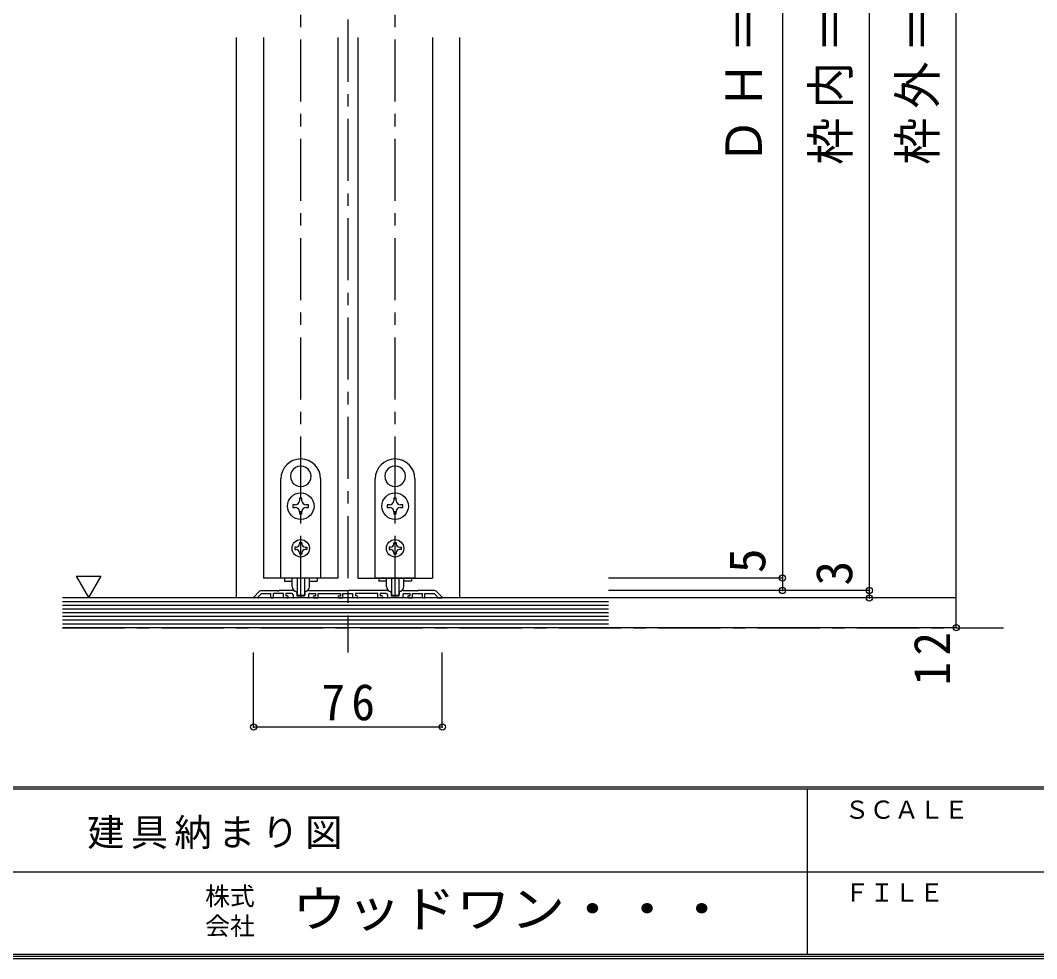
# Model space of a CAD drawing. Units: millimetres, scale not verified. Extents: x -973 to 977, y -718 to 696.
# Drawn here: x 158.1 to 567.4, y -700.8 to -322.8 of the extents above; entities that cross this region are included whole.
import ezdxf
from ezdxf.enums import TextEntityAlignment as Align

# ---------------------------------------------------------------- set-up
doc = ezdxf.new("R2010")
doc.units = ezdxf.units.MM
doc.header["$LTSCALE"] = 5
doc.header["$PDMODE"] = 32
doc.header["$PDSIZE"] = 2.5
doc.linetypes.add('CHAIN1', pattern=[8, 5, -1, 1, -1])
for name, color, linetype in [('0-1_通り芯', 4, 'CHAIN1'), ('0-3_仕上げ', 7, 'Continuous'), ('0-4_枠', 3, 'Continuous'), ('0-6_扉', 6, 'Continuous'), ('0-7_金物', 7, 'Continuous'), ('0-A_文字', 7, 'Continuous'), ('0-B_寸法', 7, 'Continuous'), ('F-0_補助線', 7, 'Continuous'), ('F-1_枠', 6, 'Continuous'), ('F-A_文字', 7, 'Continuous')]:
    doc.layers.add(name, color=color, linetype=linetype)
doc.styles.add('ＭＳ ゴシック', font='')
doc.styles.get('ＭＳ ゴシック').set_extended_font_data('MS Gothic')

msp = doc.modelspace()

# ---------------------------------------------------------------- linework, layer by layer
at = {"layer": '0-1_通り芯'}
for p, q in [((289.986, -2.5), (289.986, -577.5)), ((270.986, -555.5), (270.986, -62)), ((308.986, -555.5), (308.986, -62)), ((174.986, -567.5), (553.986, -567.5))]:
    msp.add_line(p, q, dxfattribs=at)
at = {"layer": '0-3_仕上げ', "color": 2}
for p, q in [((394.986, -555.5), (174.986, -555.5)), ((394.986, -567.5), (174.986, -567.5))]:
    msp.add_line(p, q, dxfattribs=at)
at = {"layer": '0-3_仕上げ'}
for p, q in [((394.986, -557), (174.986, -557)), ((394.986, -558.5), (174.986, -558.5)), ((394.986, -560), (174.986, -560)), ((394.986, -561.5), (174.986, -561.5)), ((394.986, -563), (174.986, -563)), ((394.986, -564.5), (174.986, -564.5)), ((394.986, -566), (174.986, -566))]:
    msp.add_line(p, q, dxfattribs=at)
at = {"layer": '0-4_枠', "color": 4}
for p, q in [((244.986, -329.75), (244.986, -555.5)), ((334.986, -329.75), (334.986, -555.5))]:
    msp.add_line(p, q, dxfattribs=at)
at = {"layer": '0-4_枠'}
for p, q in [((255.118, -552.5), (261.686, -552.5)), ((261.686, -552.5), (261.986, -552.8)), ((261.986, -552.8), (262.286, -552.5)), ((267.758, -552.5), (262.286, -552.5)), ((267.911, -552.524), (269.04, -552.888)), ((274.061, -552.524), (272.933, -552.888)), ((274.215, -552.5), (289.686, -552.5)), ((305.911, -552.524), (307.04, -552.888)), ((312.061, -552.524), (310.933, -552.888)), ((312.215, -552.5), (317.686, -552.5)), ((254.411, -552.793), (252.045, -555.159)), ((253.786, -555.5), (252.186, -555.5)), ((258.986, -555.2), (258.986, -553.7)), ((259.286, -555.5), (259.686, -555.5)), ((259.986, -555.2), (259.986, -553.7)), ((263.986, -553.7), (259.986, -553.7)), ((263.986, -555.2), (263.986, -553.7)), ((265.586, -555.5), (264.286, -555.5)), ((264.986, -553.7), (264.986, -554.7)), ((267.386, -553.7), (264.986, -553.7)), ((265.586, -554.7), (264.986, -554.7)), ((267.886, -554.2), (267.886, -555.2)), ((273.786, -555.5), (268.186, -555.5)), ((269.386, -553.364), (269.386, -554.4)), ((269.686, -554.7), (272.286, -554.7)), ((272.586, -553.364), (272.586, -554.4)), ((274.086, -554.2), (274.086, -555.2)), ((276.386, -554.7), (276.986, -554.7)), ((276.386, -555.5), (277.686, -555.5)), ((286.386, -554.7), (286.986, -554.7)), ((286.386, -555.5), (287.686, -555.5)), ((291.986, -555.2), (291.986, -553.7)), ((293.586, -555.5), (292.286, -555.5)), ((292.986, -553.7), (292.986, -554.7)), ((301.986, -553.7), (292.986, -553.7)), ((293.586, -554.7), (292.986, -554.7)), ((301.986, -555.2), (301.986, -553.7)), ((303.586, -555.5), (302.286, -555.5)), ((302.986, -553.7), (302.986, -554.7)), ((305.386, -553.7), (302.986, -553.7)), ((303.586, -554.7), (302.986, -554.7)), ((305.886, -554.2), (305.886, -555.2)), ((311.786, -555.5), (306.186, -555.5)), ((307.386, -553.364), (307.386, -554.4)), ((307.686, -554.7), (310.286, -554.7)), ((310.586, -553.364), (310.586, -554.4)), ((312.086, -554.2), (312.086, -555.2)), ((314.386, -554.7), (314.986, -554.7)), ((314.386, -555.5), (315.686, -555.5)), ((319.986, -555.2), (319.986, -553.7)), ((320.686, -555.5), (320.286, -555.5)), ((325.986, -554.914), (324.772, -553.7)), ((325.562, -552.793), (327.928, -555.159)), ((325.986, -555.3), (325.986, -554.914)), ((326.186, -555.5), (327.786, -555.5))]:
    msp.add_line(p, q, dxfattribs=at)
for points in [[(305.758, -552.5), (290.286, -552.5), (289.986, -552.8), (289.686, -552.5)], [(324.855, -552.5), (318.286, -552.5), (317.986, -552.8), (317.686, -552.5)], [(253.986, -555.3), (253.986, -554.914), (255.2, -553.7), (258.986, -553.7)], [(274.586, -553.7), (276.986, -553.7), (276.986, -554.7)], [(277.986, -555.2), (277.986, -553.7), (286.986, -553.7), (286.986, -554.7)], [(287.986, -555.2), (287.986, -553.7), (291.986, -553.7)], [(312.586, -553.7), (314.986, -553.7), (314.986, -554.7)], [(315.986, -555.2), (315.986, -553.7), (319.986, -553.7)], [(320.986, -555.2), (320.986, -553.7), (324.772, -553.7)]]:
    msp.add_lwpolyline(points, dxfattribs=at)
for centre, radius, start, end in [((255.118, -553.5), 1, 90, 135), ((267.758, -553), 0.5, 72.1213, 90), ((274.215, -553), 0.5, 90, 107.8787), ((305.758, -553), 0.5, 72.1213, 90), ((312.215, -553), 0.5, 90, 107.8787), ((324.855, -553.5), 1, 45, 90), ((252.186, -555.3), 0.2, 135, 270), ((253.786, -555.3), 0.2, 270, 0), ((259.286, -555.2), 0.3, 180, 270), ((259.686, -555.2), 0.3, 270, 0), ((264.286, -555.2), 0.3, 180, 270), ((265.586, -555.1), 0.4, 0, 90), ((265.586, -555.1), 0.4, 270, 0), ((267.386, -554.2), 0.5, 0, 90), ((268.186, -555.2), 0.3, 180, 270), ((268.886, -553.364), 0.5, 0, 72.1213), ((269.686, -554.4), 0.3, 180, 270), ((272.286, -554.4), 0.3, 270, 0), ((273.086, -553.364), 0.5, 107.8787, 180), ((273.786, -555.2), 0.3, 270, 0), ((274.586, -554.2), 0.5, 90, 180), ((276.386, -555.1), 0.4, 90, 180), ((276.386, -555.1), 0.4, 180, 270), ((277.686, -555.2), 0.3, 270, 0), ((286.386, -555.1), 0.4, 90, 180), ((286.386, -555.1), 0.4, 180, 270), ((287.686, -555.2), 0.3, 270, 0), ((292.286, -555.2), 0.3, 180, 270), ((293.586, -555.1), 0.4, 0, 90), ((293.586, -555.1), 0.4, 270, 0), ((302.286, -555.2), 0.3, 180, 270), ((303.586, -555.1), 0.4, 0, 90), ((303.586, -555.1), 0.4, 270, 0), ((305.386, -554.2), 0.5, 0, 90), ((306.186, -555.2), 0.3, 180, 270), ((306.886, -553.364), 0.5, 0, 72.1213), ((307.686, -554.4), 0.3, 180, 270), ((310.286, -554.4), 0.3, 270, 0), ((311.086, -553.364), 0.5, 107.8787, 180), ((311.786, -555.2), 0.3, 270, 0), ((312.586, -554.2), 0.5, 90, 180), ((314.386, -555.1), 0.4, 90, 180), ((314.386, -555.1), 0.4, 180, 270), ((315.686, -555.2), 0.3, 270, 0), ((320.286, -555.2), 0.3, 180, 270), ((320.686, -555.2), 0.3, 270, 0), ((326.186, -555.3), 0.2, 180, 270), ((327.786, -555.3), 0.2, 270, 45)]:
    msp.add_arc(centre, radius, start, end, dxfattribs=at)
at = {"layer": '0-6_扉'}
for p, q in [((255.986, -329.75), (255.986, -547.5)), ((285.986, -329.75), (285.986, -547.5)), ((293.986, -329.75), (293.986, -547.5)), ((323.986, -329.75), (323.986, -547.5)), ((285.986, -547.5), (255.986, -547.5)), ((293.986, -547.5), (323.986, -547.5))]:
    msp.add_line(p, q, dxfattribs=at)
at = {"layer": '0-7_金物'}
for p, q in [((270.887, -502.351), (270.986, -502.45)), ((271.085, -502.351), (270.986, -502.45)), ((308.887, -502.351), (308.986, -502.45)), ((309.085, -502.351), (308.986, -502.45)), ((262.986, -547.5), (262.986, -507.5)), ((278.986, -507.5), (278.986, -547.5)), ((300.986, -547.5), (300.986, -507.5)), ((316.986, -507.5), (316.986, -547.5)), ((267.344, -508.489), (267.479, -508.525)), ((267.443, -508.66), (267.479, -508.525)), ((274.629, -508.489), (274.494, -508.525)), ((274.53, -508.66), (274.494, -508.525)), ((305.344, -508.489), (305.479, -508.525)), ((305.443, -508.66), (305.479, -508.525)), ((312.629, -508.489), (312.494, -508.525)), ((312.53, -508.66), (312.494, -508.525)), ((270.486, -515.35), (270.486, -516.3)), ((271.486, -515.35), (270.486, -515.35)), ((271.486, -516.3), (271.486, -515.35)), ((308.486, -515.35), (308.486, -516.3)), ((309.486, -515.35), (308.486, -515.35)), ((309.486, -516.3), (309.486, -515.35)), ((268.786, -518), (267.836, -518)), ((267.836, -518), (267.836, -519)), ((267.836, -519), (268.786, -519)), ((274.136, -518), (273.186, -518)), ((273.186, -519), (274.136, -519)), ((274.136, -519), (274.136, -518)), ((306.786, -518), (305.836, -518)), ((305.836, -518), (305.836, -519)), ((305.836, -519), (306.786, -519)), ((312.136, -518), (311.186, -518)), ((311.186, -519), (312.136, -519)), ((312.136, -519), (312.136, -518)), ((271.486, -521.65), (271.486, -520.7)), ((309.486, -521.65), (309.486, -520.7)), ((269.186, -535), (268.586, -535)), ((268.586, -535), (268.586, -536)), ((268.586, -536), (269.186, -536)), ((270.486, -533.1), (271.486, -533.1)), ((270.486, -533.1), (270.486, -533.7)), ((271.486, -533.1), (271.486, -533.7)), ((272.786, -535), (273.386, -535)), ((307.186, -535), (306.586, -535)), ((306.586, -535), (306.586, -536)), ((306.586, -536), (307.186, -536)), ((308.486, -533.1), (309.486, -533.1)), ((308.486, -533.1), (308.486, -533.7)), ((309.486, -533.1), (309.486, -533.7)), ((310.786, -535), (311.386, -535)), ((270.486, -537.3), (270.486, -537.9)), ((271.486, -537.9), (270.486, -537.9)), ((271.486, -537.3), (271.486, -537.9)), ((308.486, -537.3), (308.486, -537.9)), ((309.486, -537.9), (308.486, -537.9)), ((309.486, -537.3), (309.486, -537.9)), ((278.986, -547.5), (262.986, -547.5)), ((264.386, -547.5), (264.386, -548.7)), ((267.486, -550.921), (267.486, -547.5)), ((269.486, -547.5), (269.486, -554.121)), ((272.486, -547.5), (272.486, -554.121)), ((274.486, -550.921), (274.486, -547.5)), ((277.586, -547.5), (277.586, -548.7)), ((316.986, -547.5), (300.986, -547.5)), ((302.386, -547.5), (302.386, -548.7)), ((305.486, -550.921), (305.486, -547.5)), ((307.486, -547.5), (307.486, -554.121)), ((310.486, -547.5), (310.486, -554.121)), ((312.486, -550.921), (312.486, -547.5)), ((315.586, -547.5), (315.586, -548.7)), ((264.386, -548.7), (267.519, -548.7)), ((274.454, -548.7), (277.586, -548.7)), ((305.519, -548.7), (302.386, -548.7)), ((315.586, -548.7), (312.454, -548.7)), ((269.786, -554.421), (272.186, -554.421)), ((307.786, -554.421), (310.186, -554.421))]:
    msp.add_line(p, q, dxfattribs=at)
for points in [[(270.486, -520.7), (270.486, -521.65), (271.486, -521.65)], [(308.486, -520.7), (308.486, -521.65), (309.486, -521.65)], [(273.386, -535), (273.386, -536), (272.786, -536)], [(311.386, -535), (311.386, -536), (310.786, -536)]]:
    msp.add_lwpolyline(points, dxfattribs=at)
for centre, radius in [((270.986, -518.5), 5.35), ((308.986, -518.5), 5.35), ((270.986, -535.5), 3.5), ((308.986, -535.5), 3.5)]:
    msp.add_circle(centre, radius, dxfattribs=at)
for centre, radius, start, end in [((270.986, -507.5), 8, 0, 180), ((270.986, -506.5), 4.15, 91.3645, 208.6355), ((270.986, -506.5), 4.15, 331.3645, 88.6355), ((308.986, -507.5), 8, 0, 180), ((308.986, -506.5), 4.15, 91.3645, 208.6355), ((308.986, -506.5), 4.15, 331.3645, 88.6355), ((270.986, -506.5), 4.15, 211.3645, 328.6355), ((308.986, -506.5), 4.15, 211.3645, 328.6355), ((268.786, -516.3), 1.7, 270, 0), ((268.786, -520.7), 1.7, 0, 90), ((273.186, -516.3), 1.7, 180, 270), ((273.186, -520.7), 1.7, 90, 180), ((306.786, -516.3), 1.7, 270, 0), ((306.786, -520.7), 1.7, 0, 90), ((311.186, -516.3), 1.7, 180, 270), ((311.186, -520.7), 1.7, 90, 180), ((269.186, -533.7), 1.3, 270, 0), ((269.186, -537.3), 1.3, 0, 90), ((272.786, -533.7), 1.3, 180, 270), ((272.786, -537.3), 1.3, 90, 180), ((307.186, -533.7), 1.3, 270, 0), ((307.186, -537.3), 1.3, 0, 90), ((310.786, -533.7), 1.3, 180, 270), ((310.786, -537.3), 1.3, 90, 180), ((269.486, -550.921), 2, 180, 264.78409), ((272.486, -550.921), 2, 275.21591, 0), ((307.486, -550.921), 2, 180, 264.78409), ((310.486, -550.921), 2, 275.21591, 0), ((269.286, -553.112), 0.2, 0, 84.78409), ((269.786, -554.121), 0.3, 180, 270), ((272.186, -554.121), 0.3, 270, 0), ((272.686, -553.112), 0.2, 95.21591, 180), ((307.286, -553.112), 0.2, 0, 84.78409), ((307.786, -554.121), 0.3, 180, 270), ((310.186, -554.121), 0.3, 270, 0), ((310.686, -553.112), 0.2, 95.21591, 180)]:
    msp.add_arc(centre, radius, start, end, dxfattribs=at)
at = {"layer": '0-A_文字'}
msp.add_line((180.551, -546.686), (185.551, -555.347), dxfattribs=at)
msp.add_lwpolyline([(180.551, -546.686), (190.551, -546.686), (185.551, -555.347)], dxfattribs=at)
at = {"layer": '0-B_寸法', "color": 4}
for p, q in [((534.986, -555.5), (534.986, -48)), ((499.986, -552.5), (499.986, -78)), ((464.986, -92), (464.986, -547.5)), ((464.986, -547.5), (394.986, -547.5)), ((464.986, -547.5), (464.986, -552.5)), ((499.986, -552.5), (394.986, -552.5)), ((499.986, -555.5), (499.986, -552.5)), ((534.986, -555.5), (394.986, -555.5)), ((534.986, -567.5), (534.986, -555.5)), ((534.986, -567.5), (394.986, -567.5)), ((251.986, -607.5), (251.986, -577.5)), ((327.986, -607.5), (327.986, -577.5)), ((327.986, -607.5), (251.986, -607.5))]:
    msp.add_line(p, q, dxfattribs=at)
at = {"layer": '0-B_寸法'}
for p in [(464.986, -547.5), (464.986, -552.5), (499.986, -552.5), (499.986, -555.5), (534.986, -567.5), (251.986, -607.5), (327.986, -607.5)]:
    msp.add_point(p, dxfattribs=at)
at = {"layer": 'F-1_枠'}
for p, q in [((976.653, -631.667), (-973.347, -631.667)), ((976.653, -632.5), (-973.347, -632.5)), ((474.986, -632.5), (474.986, -699.167)), ((1.653, -665.833), (974.986, -665.834)), ((976.653, -699.167), (-973.347, -699.167)), ((976.653, -700), (-973.347, -700)), ((976.653, -700.833), (-973.347, -700.833))]:
    msp.add_line(p, q, dxfattribs=at)

# ---------------------------------------------------------------- texts
at = {"layer": '0-A_文字', "char_height": 14.66, "attachment_point": 7, "rotation": 90, "style": 'ＭＳ ゴシック'}
for s, insert in [('\\T1.19;\\W0.95;ＤＨ＝2,348', (460.476, -381)), ('\\T1.19;\\W0.95;枠内＝2,367', (495.476, -381)), ('\\T1.19;\\W0.95;枠外＝2,400', (530.476, -381))]:
    msp.add_mtext(s, dxfattribs=dict(at, insert=insert))
at = {"layer": '0-B_寸法', "style": 'ＭＳ ゴシック'}
for s, p in [('5', (462.486, -545.5)), ('3', (497.486, -550.5))]:
    msp.add_text(s, height=14.66, rotation=90, dxfattribs=at).set_placement(p, align=Align.BOTTOM_LEFT)
at = {"layer": '0-B_寸法', "insert": (532.486, -590.75), "char_height": 14.66, "attachment_point": 7, "rotation": 90, "style": 'ＭＳ ゴシック'}
msp.add_mtext('\\T1.27;\\W0.95;12', dxfattribs=at)
at = {"layer": '0-B_寸法', "insert": (279.361, -605), "char_height": 14.66, "attachment_point": 7, "style": 'ＭＳ ゴシック'}
msp.add_mtext('\\T1.27;\\W0.95;76', dxfattribs=at)
at = {"layer": 'F-0_補助線', "insert": (184.986, -656.667), "char_height": 11, "attachment_point": 7, "style": 'ＭＳ ゴシック'}
msp.add_mtext('\\T1.17;建具納まり図', dxfattribs=at)
at = {"layer": 'F-A_文字', "style": 'ＭＳ ゴシック'}
for s, p in [('ＳＣＡＬＥ', (489.986, -646.667)), ('株式', (232.486, -681.5)), ('ＦＩＬＥ', (489.986, -680)), ('会社', (232.486, -693.5))]:
    msp.add_text(s, height=7.331, dxfattribs=at).set_placement(p, align=Align.BOTTOM_LEFT)
at = {"layer": 'F-A_文字', "style": 'ＭＳ ゴシック', "width": 1.1}
msp.add_text('ウッドワン・・・', height=14.66, dxfattribs=at).set_placement((267.486, -692.5), align=Align.BOTTOM_LEFT)

doc.saveas('drawing.dxf')
